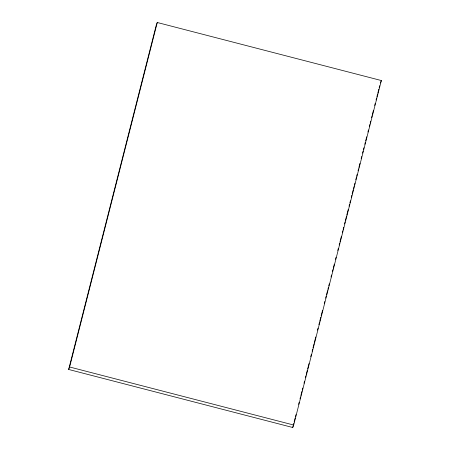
<?xml version="1.0" encoding="UTF-8"?>
<svg xmlns="http://www.w3.org/2000/svg" width="450" height="450" viewBox="0 0 450 450"><rect width="100%" height="100%" fill="white"/><g stroke="black" fill="none" stroke-linecap="round" stroke-linejoin="round"><path stroke-width="0.67" d="M68.653 369.461L156.313 24.964L157.269 22.5L381.347 80.539L293.687 425.036L292.731 427.5L68.653 369.461L69.609 366.992L157.269 22.5M292.731 427.5L293.771 423.416M294.12 422.055L295.161 417.971M295.504 416.604L296.027 414.562M298.626 404.353L299.143 402.311M300.009 398.908L300.527 396.861M300.876 395.499L301.916 391.416M302.259 390.054L302.782 388.012M303.992 383.248L304.515 381.206M305.381 377.798L305.899 375.756M306.248 374.394L307.282 370.311M307.631 368.949L309.015 363.504M310.748 356.692L311.271 354.651M312.137 351.248L312.654 349.206M313.003 347.844L314.044 343.761M314.387 342.399L315.776 336.949M317.509 330.142L318.026 328.101M318.892 324.697L319.41 322.656M319.759 321.294L320.799 317.205M321.142 315.844L322.532 310.399M324.264 303.593L324.782 301.551M325.648 298.142L326.166 296.1M326.514 294.739L327.555 290.655M327.898 289.294L328.421 287.252M328.764 285.891L329.287 283.849M331.02 277.037L331.537 274.995M332.404 271.592L332.927 269.55M333.27 268.189L334.311 264.105M335.526 259.341L336.043 257.293M337.776 250.487L338.293 248.445M339.159 245.042L339.683 243M340.026 241.639L341.415 236.188M342.281 232.785L342.799 230.743M343.147 229.382L343.665 227.34M344.531 223.937L345.049 221.895M345.397 220.534L346.438 216.444M346.781 215.083L348.171 209.638M349.037 206.235L349.554 204.193M349.903 202.832L350.421 200.79M351.287 197.381L351.81 195.339M352.153 193.978L353.194 189.894M353.543 188.533L354.06 186.491M354.409 185.13L354.926 183.088M355.793 179.685L356.31 177.638M356.659 176.276L357.176 174.234M358.043 170.831L358.566 168.789M358.909 167.428L359.949 163.344M361.164 158.574L361.682 156.532M362.548 153.129L363.066 151.088M363.414 149.726L363.932 147.684M364.798 144.281L365.321 142.239M365.664 140.878L366.705 136.789M367.92 132.024L368.438 129.983M369.304 126.579L369.827 124.538M370.17 123.176L370.693 121.134M371.559 117.726L372.077 115.684M372.42 114.323L373.461 110.239M374.676 105.474L375.193 103.433M376.059 100.024L376.582 97.982M376.926 96.621L377.449 94.579M377.792 93.218L378.832 89.134M379.181 87.772L379.699 85.731M380.391 83.008L381.347 80.539M69.609 366.992L293.687 425.036"/></g></svg>
